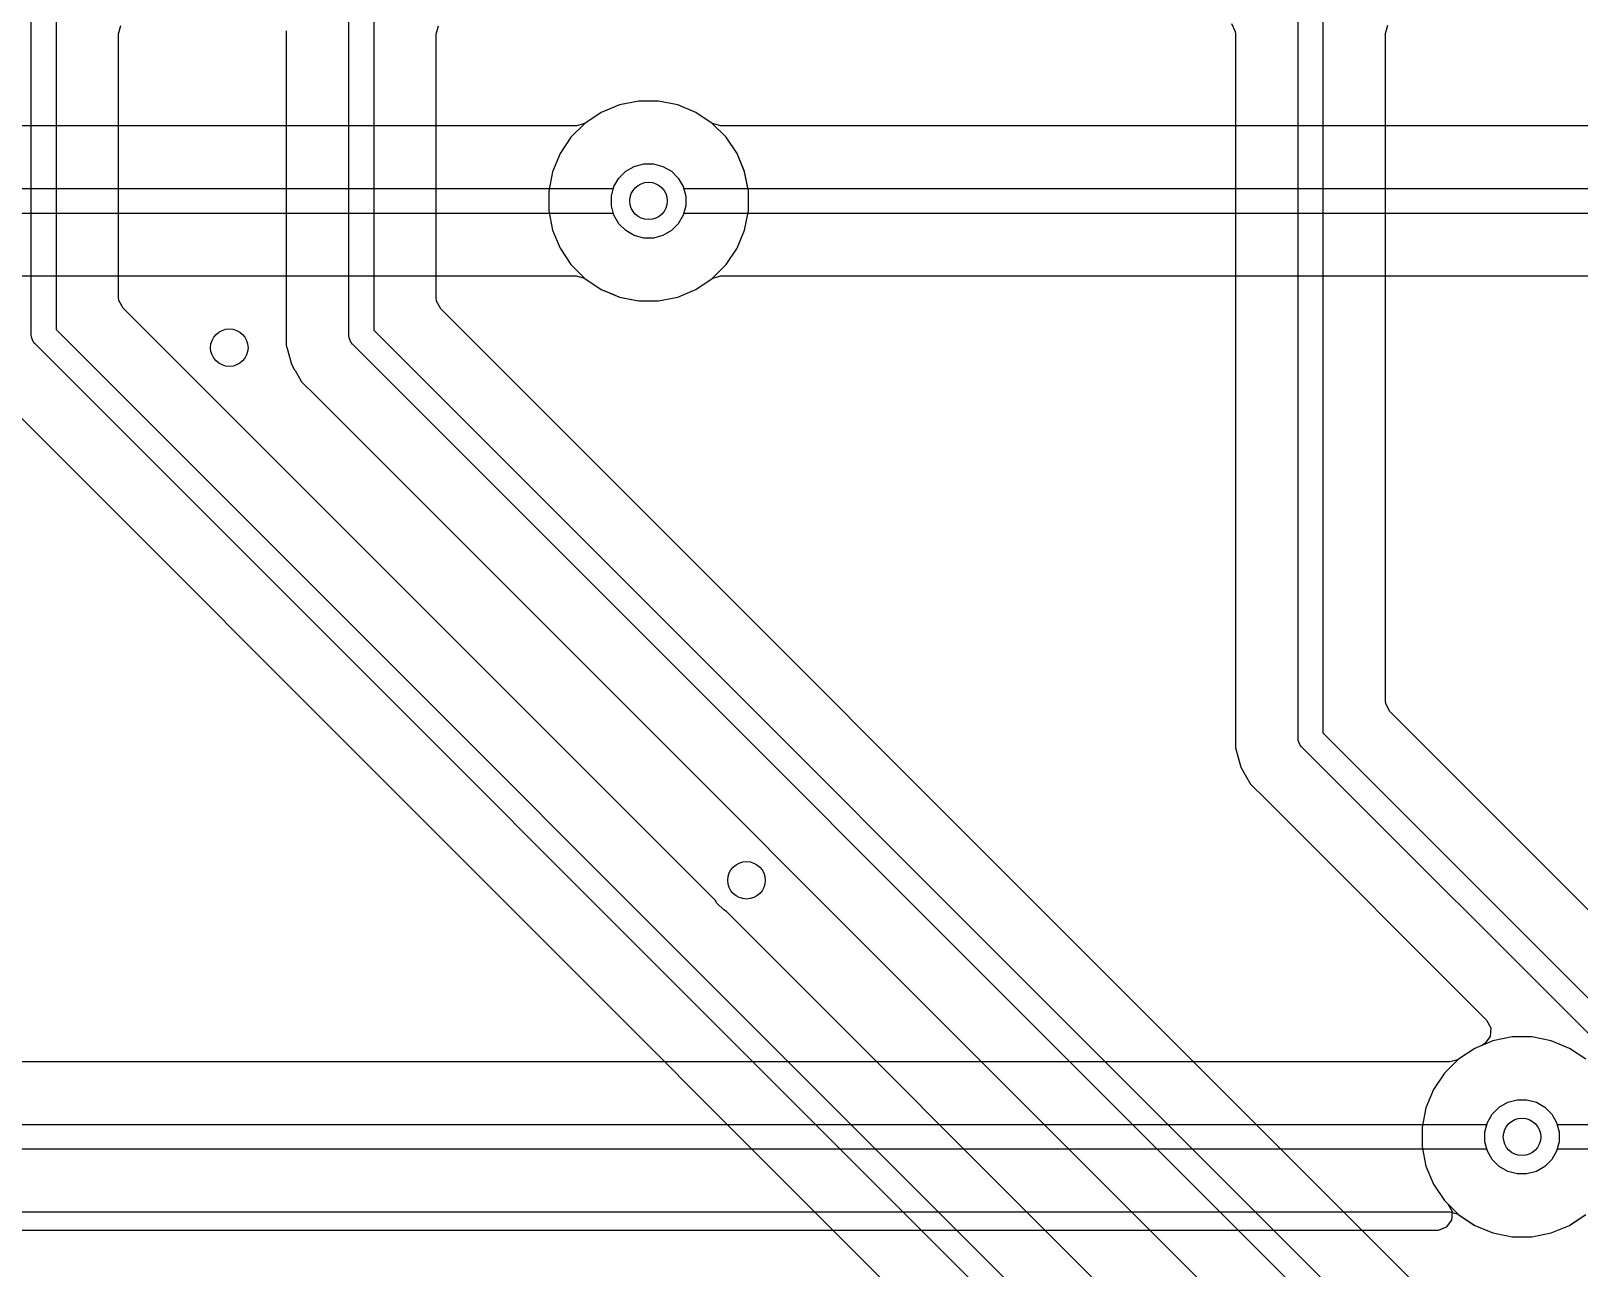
# Model space of a CAD drawing. Header units: inches. Extents: x 6.55 to 9.8, y -8.74 to -3.15.
# Drawn here: x 8.5847 to 9.0731, y -8.3485 to -7.9582 of the extents above; entities that cross this region are included whole.
import ezdxf

# ---------------------------------------------------------------- set-up
doc = ezdxf.new("R2010")
doc.units = ezdxf.units.IN
doc.header["$MEASUREMENT"] = 0
doc.layers.add('Edge.Cuts', color=254, linetype='CONTINUOUS', true_color=0xd0d2cd)

msp = doc.modelspace()

# ---------------------------------------------------------------- linework, layer by layer
at = {"layer": 'Edge.Cuts', "linetype": 'CONTINUOUS'}
for p, q in [((8.5847, -8.05399), (8.5847, -7.84878)), ((8.59257, -7.84715), (8.59257, -8.05236)), ((8.68494, -8.05423), (8.68494, -7.84902)), ((8.69281, -7.84739), (8.69281, -8.0526)), ((8.98444, -8.18129), (8.98444, -7.84828)), ((8.99231, -7.84664), (8.99231, -8.17966)), ((8.61228, -7.95908), (8.61305, -7.95644)), ((8.71252, -7.95916), (8.71329, -7.95652)), ((8.96345, -7.95585), (8.96466, -7.95832)), ((9.01202, -7.95902), (9.01279, -7.95638)), ((8.61228, -8.04218), (8.61228, -7.95908)), ((8.66516, -7.95814), (8.66523, -7.95897)), ((8.66523, -7.95897), (8.66523, -8.05082)), ((8.71252, -8.04242), (8.71252, -7.95916)), ((8.96466, -7.95832), (8.96474, -7.95915)), ((8.96474, -7.95915), (8.96474, -8.17788)), ((9.01202, -8.16948), (9.01202, -7.95902)), ((8.77642, -7.9803), (8.77034, -7.98151)), ((8.77642, -7.9803), (8.77034, -7.98151)), ((8.77642, -7.9803), (8.77034, -7.98151)), ((8.77642, -7.9803), (8.77034, -7.98151)), ((8.78263, -7.9803), (8.77642, -7.9803)), ((8.77642, -7.9803), (8.77642, -7.9803)), ((8.78263, -7.9803), (8.77642, -7.9803)), ((8.77642, -7.9803), (8.77642, -7.9803)), ((8.78263, -7.9803), (8.77642, -7.9803)), ((8.77642, -7.9803), (8.77642, -7.9803)), ((8.78263, -7.9803), (8.77642, -7.9803)), ((8.77642, -7.9803), (8.77642, -7.9803)), ((8.78872, -7.98151), (8.78263, -7.9803)), ((8.78263, -7.9803), (8.78263, -7.9803)), ((8.78872, -7.98151), (8.78263, -7.9803)), ((8.78263, -7.9803), (8.78263, -7.9803)), ((8.78872, -7.98151), (8.78263, -7.9803)), ((8.78263, -7.9803), (8.78263, -7.9803)), ((8.78872, -7.98151), (8.78263, -7.9803)), ((8.78263, -7.9803), (8.78263, -7.9803)), ((8.7646, -7.98388), (8.75941, -7.98735)), ((8.7646, -7.98388), (8.75944, -7.98733)), ((8.7646, -7.98388), (8.75944, -7.98733)), ((8.7646, -7.98388), (8.75944, -7.98733)), ((8.77033, -7.98151), (8.7646, -7.98388)), ((8.77033, -7.98151), (8.7646, -7.98388)), ((8.77033, -7.98151), (8.7646, -7.98388)), ((8.77033, -7.98151), (8.7646, -7.98388)), ((8.7646, -7.98388), (8.7646, -7.98388)), ((8.7646, -7.98388), (8.7646, -7.98388)), ((8.7646, -7.98388), (8.7646, -7.98388)), ((8.7646, -7.98388), (8.7646, -7.98388)), ((8.77034, -7.98151), (8.77033, -7.98151)), ((8.77034, -7.98151), (8.77033, -7.98151)), ((8.77034, -7.98151), (8.77033, -7.98151)), ((8.77034, -7.98151), (8.77033, -7.98151)), ((8.79446, -7.98388), (8.78872, -7.98151)), ((8.78872, -7.98151), (8.78872, -7.98151)), ((8.79446, -7.98388), (8.78872, -7.98151)), ((8.78872, -7.98151), (8.78872, -7.98151)), ((8.79446, -7.98388), (8.78872, -7.98151)), ((8.78872, -7.98151), (8.78872, -7.98151)), ((8.79446, -7.98388), (8.78872, -7.98151)), ((8.78872, -7.98151), (8.78872, -7.98151)), ((8.79962, -7.98733), (8.79446, -7.98388)), ((8.79446, -7.98388), (8.79446, -7.98388)), ((8.79962, -7.98733), (8.79446, -7.98388)), ((8.79446, -7.98388), (8.79446, -7.98388)), ((8.79962, -7.98733), (8.79446, -7.98388)), ((8.79446, -7.98388), (8.79446, -7.98388)), ((8.79964, -7.98735), (8.79446, -7.98388)), ((8.79446, -7.98388), (8.79446, -7.98388)), ((8.7567, -7.98817), (8.52676, -7.98817)), ((8.75944, -7.98733), (8.75505, -7.99172)), ((8.75944, -7.98733), (8.75505, -7.99172)), ((8.75944, -7.98733), (8.75505, -7.99172)), ((8.75679, -7.98817), (8.7567, -7.98817)), ((8.75941, -7.98735), (8.75679, -7.98817)), ((8.75944, -7.98733), (8.75944, -7.98733)), ((8.75944, -7.98733), (8.75944, -7.98733)), ((8.75944, -7.98733), (8.75944, -7.98733)), ((8.80401, -7.99172), (8.79962, -7.98733)), ((8.79962, -7.98733), (8.79962, -7.98733)), ((8.80401, -7.99172), (8.79962, -7.98733)), ((8.79962, -7.98733), (8.79962, -7.98733)), ((8.80401, -7.99172), (8.79962, -7.98733)), ((8.79962, -7.98733), (8.79962, -7.98733)), ((8.79971, -7.98739), (8.79964, -7.98735)), ((8.80235, -7.98817), (8.79971, -7.98739)), ((9.19088, -7.98817), (8.80235, -7.98817)), ((8.75505, -7.99172), (8.7516, -7.99688)), ((8.75505, -7.99172), (8.7516, -7.99688)), ((8.75505, -7.99172), (8.7516, -7.99688)), ((8.75505, -7.99172), (8.75505, -7.99172)), ((8.75505, -7.99172), (8.75505, -7.99172)), ((8.75505, -7.99172), (8.75505, -7.99172)), ((8.80746, -7.99688), (8.80401, -7.99172)), ((8.80401, -7.99172), (8.80401, -7.99172)), ((8.80746, -7.99688), (8.80401, -7.99172)), ((8.80401, -7.99172), (8.80401, -7.99172)), ((8.80746, -7.99688), (8.80401, -7.99172)), ((8.80401, -7.99172), (8.80401, -7.99172)), ((8.7516, -7.99688), (8.74922, -8.00262)), ((8.7516, -7.99688), (8.74922, -8.00262)), ((8.7516, -7.99688), (8.74922, -8.00262)), ((8.7516, -7.99688), (8.7516, -7.99688)), ((8.7516, -7.99688), (8.7516, -7.99688)), ((8.7516, -7.99688), (8.7516, -7.99688)), ((8.77501, -8.0009), (8.77799, -8.0001)), ((8.77501, -8.0009), (8.77799, -8.0001)), ((8.77501, -8.0009), (8.77799, -8.0001)), ((8.77501, -8.0009), (8.77799, -8.0001)), ((8.77799, -8.0001), (8.78107, -8.0001)), ((8.77799, -8.0001), (8.78107, -8.0001)), ((8.77799, -8.0001), (8.78107, -8.0001)), ((8.77799, -8.0001), (8.78107, -8.0001)), ((8.78107, -8.0001), (8.78405, -8.0009)), ((8.78107, -8.0001), (8.78405, -8.0009)), ((8.78107, -8.0001), (8.78405, -8.0009)), ((8.78107, -8.0001), (8.78405, -8.0009)), ((8.8098, -8.00254), (8.80746, -7.99688)), ((8.80746, -7.99688), (8.80746, -7.99688)), ((8.80983, -8.00262), (8.80746, -7.99688)), ((8.80746, -7.99688), (8.80746, -7.99688)), ((8.80983, -8.00262), (8.80746, -7.99688)), ((8.80746, -7.99688), (8.80746, -7.99688)), ((8.74922, -8.00262), (8.74801, -8.00871)), ((8.74922, -8.00262), (8.74801, -8.00871)), ((8.74922, -8.00262), (8.74801, -8.00871)), ((8.74922, -8.00262), (8.74922, -8.00262)), ((8.74922, -8.00262), (8.74922, -8.00262)), ((8.74922, -8.00262), (8.74922, -8.00262)), ((8.76862, -8.00729), (8.77016, -8.00462)), ((8.76862, -8.00729), (8.77016, -8.00462)), ((8.76862, -8.00729), (8.77016, -8.00462)), ((8.76862, -8.00729), (8.77016, -8.00462)), ((8.77016, -8.00462), (8.77234, -8.00244)), ((8.77016, -8.00462), (8.77234, -8.00244)), ((8.77016, -8.00462), (8.77234, -8.00244)), ((8.77016, -8.00462), (8.77234, -8.00244)), ((8.77234, -8.00244), (8.77501, -8.0009)), ((8.77234, -8.00244), (8.77501, -8.0009)), ((8.77234, -8.00244), (8.77501, -8.0009)), ((8.77234, -8.00244), (8.77501, -8.0009)), ((8.78405, -8.0009), (8.78672, -8.00244)), ((8.78405, -8.0009), (8.78672, -8.00244)), ((8.78405, -8.0009), (8.78672, -8.00244)), ((8.78405, -8.0009), (8.78672, -8.00244)), ((8.78672, -8.00244), (8.7889, -8.00462)), ((8.78672, -8.00244), (8.7889, -8.00462)), ((8.78672, -8.00244), (8.7889, -8.00462)), ((8.78672, -8.00244), (8.7889, -8.00462)), ((8.7889, -8.00462), (8.79044, -8.00729)), ((8.7889, -8.00462), (8.79044, -8.00729)), ((8.7889, -8.00462), (8.79044, -8.00729)), ((8.7889, -8.00462), (8.79044, -8.00729)), ((8.80983, -8.00262), (8.8098, -8.00254)), ((8.81086, -8.00778), (8.80983, -8.00262)), ((8.81031, -8.00502), (8.80983, -8.00262)), ((8.80983, -8.00262), (8.80983, -8.00262)), ((8.81031, -8.00502), (8.80983, -8.00262)), ((8.80983, -8.00262), (8.80983, -8.00262)), ((8.81104, -8.00871), (8.81031, -8.00502)), ((8.81104, -8.00871), (8.81031, -8.00502)), ((8.51501, -8.00787), (8.76846, -8.00787)), ((8.74801, -8.00871), (8.74801, -8.01492)), ((8.74801, -8.00871), (8.74801, -8.01492)), ((8.74801, -8.00871), (8.74801, -8.01492)), ((8.76782, -8.01027), (8.76862, -8.00729)), ((8.76782, -8.01027), (8.76862, -8.00729)), ((8.76782, -8.01027), (8.76862, -8.00729)), ((8.76782, -8.01335), (8.76782, -8.01027)), ((8.76782, -8.01335), (8.76782, -8.01027)), ((8.76782, -8.01335), (8.76782, -8.01027)), ((8.76846, -8.00787), (8.76862, -8.00729)), ((8.79044, -8.00729), (8.79124, -8.01027)), ((8.79044, -8.00729), (8.79124, -8.01027)), ((8.79044, -8.00729), (8.79124, -8.01027)), ((8.79044, -8.00729), (8.7906, -8.00787)), ((8.7906, -8.00787), (9.42908, -8.00787)), ((8.79124, -8.01027), (8.79124, -8.01335)), ((8.79124, -8.01027), (8.79124, -8.01335)), ((8.79124, -8.01027), (8.79124, -8.01335)), ((8.81104, -8.00871), (8.81086, -8.00778)), ((8.81104, -8.01492), (8.81104, -8.00871)), ((8.81104, -8.00871), (8.81104, -8.00871)), ((8.81104, -8.00871), (8.81104, -8.00871)), ((8.81104, -8.01492), (8.81104, -8.00871)), ((8.81104, -8.00871), (8.81104, -8.00871)), ((8.81104, -8.00871), (8.81104, -8.00871)), ((8.81104, -8.01492), (8.81104, -8.00871)), ((8.81104, -8.00871), (8.81104, -8.00871)), ((8.81104, -8.00871), (8.81104, -8.00871)), ((8.74801, -8.01492), (8.74922, -8.021)), ((8.74801, -8.01492), (8.74922, -8.021)), ((8.74801, -8.01492), (8.74922, -8.021)), ((8.76862, -8.01633), (8.76782, -8.01335)), ((8.76862, -8.01633), (8.76782, -8.01335)), ((8.76862, -8.01633), (8.76782, -8.01335)), ((8.79124, -8.01335), (8.79044, -8.01633)), ((8.79124, -8.01335), (8.79044, -8.01633)), ((8.79124, -8.01335), (8.79044, -8.01633)), ((8.80983, -8.021), (8.81104, -8.01492)), ((8.80983, -8.021), (8.81104, -8.01492)), ((8.80983, -8.021), (8.81104, -8.01492)), ((8.76846, -8.01575), (8.51501, -8.01575)), ((8.76862, -8.01633), (8.76846, -8.01575)), ((8.77016, -8.019), (8.76862, -8.01633)), ((8.77016, -8.019), (8.76862, -8.01633)), ((8.77016, -8.019), (8.76862, -8.01633)), ((8.77016, -8.019), (8.76862, -8.01633)), ((8.77234, -8.02118), (8.77016, -8.019)), ((8.77234, -8.02118), (8.77016, -8.019)), ((8.77234, -8.02118), (8.77016, -8.019)), ((8.77234, -8.02118), (8.77016, -8.019)), ((8.7889, -8.019), (8.78672, -8.02118)), ((8.7889, -8.019), (8.78672, -8.02118)), ((8.7889, -8.019), (8.78672, -8.02118)), ((8.7889, -8.019), (8.78672, -8.02118)), ((8.79044, -8.01633), (8.7889, -8.019)), ((8.79044, -8.01633), (8.7889, -8.019)), ((8.79044, -8.01633), (8.7889, -8.019)), ((8.79044, -8.01633), (8.7889, -8.019)), ((8.7906, -8.01575), (8.79044, -8.01633)), ((9.43071, -8.01575), (8.7906, -8.01575)), ((8.74922, -8.021), (8.74922, -8.021)), ((8.74922, -8.021), (8.7516, -8.02674)), ((8.74922, -8.021), (8.74922, -8.021)), ((8.74922, -8.021), (8.7516, -8.02674)), ((8.74922, -8.021), (8.74922, -8.021)), ((8.74922, -8.021), (8.7516, -8.02674)), ((8.77501, -8.02272), (8.77234, -8.02118)), ((8.77501, -8.02272), (8.77234, -8.02118)), ((8.77501, -8.02272), (8.77234, -8.02118)), ((8.77501, -8.02272), (8.77234, -8.02118)), ((8.77799, -8.02352), (8.77501, -8.02272)), ((8.77799, -8.02352), (8.77501, -8.02272)), ((8.77799, -8.02352), (8.77501, -8.02272)), ((8.77799, -8.02352), (8.77501, -8.02272)), ((8.78107, -8.02352), (8.77799, -8.02352)), ((8.78107, -8.02352), (8.77799, -8.02352)), ((8.78107, -8.02352), (8.77799, -8.02352)), ((8.78107, -8.02352), (8.77799, -8.02352)), ((8.78405, -8.02272), (8.78107, -8.02352)), ((8.78405, -8.02272), (8.78107, -8.02352)), ((8.78405, -8.02272), (8.78107, -8.02352)), ((8.78405, -8.02272), (8.78107, -8.02352)), ((8.78672, -8.02118), (8.78405, -8.02272)), ((8.78672, -8.02118), (8.78405, -8.02272)), ((8.78672, -8.02118), (8.78405, -8.02272)), ((8.78672, -8.02118), (8.78405, -8.02272)), ((8.80746, -8.02674), (8.80983, -8.021)), ((8.80746, -8.02674), (8.80983, -8.021)), ((8.80746, -8.02674), (8.80983, -8.021)), ((8.7516, -8.02674), (8.7516, -8.02674)), ((8.7516, -8.02674), (8.75505, -8.0319)), ((8.7516, -8.02674), (8.7516, -8.02674)), ((8.7516, -8.02674), (8.75505, -8.0319)), ((8.7516, -8.02674), (8.7516, -8.02674)), ((8.7516, -8.02674), (8.75505, -8.0319)), ((8.80401, -8.0319), (8.80746, -8.02674)), ((8.80401, -8.0319), (8.80746, -8.02674)), ((8.80401, -8.0319), (8.80746, -8.02674)), ((8.75505, -8.0319), (8.75505, -8.0319)), ((8.75505, -8.0319), (8.75944, -8.03629)), ((8.75505, -8.0319), (8.75505, -8.0319)), ((8.75505, -8.0319), (8.75944, -8.03629)), ((8.75505, -8.0319), (8.75505, -8.0319)), ((8.75505, -8.0319), (8.75944, -8.03629)), ((8.79962, -8.03629), (8.80401, -8.0319)), ((8.79962, -8.03629), (8.80401, -8.0319)), ((8.79962, -8.03629), (8.80401, -8.0319)), ((8.52676, -8.03545), (8.7567, -8.03545)), ((8.7567, -8.03545), (8.75934, -8.03623)), ((8.75934, -8.03623), (8.75941, -8.03628)), ((8.75941, -8.03628), (8.7646, -8.03974)), ((8.75944, -8.03629), (8.75944, -8.03629)), ((8.75944, -8.03629), (8.7646, -8.03974)), ((8.75944, -8.03629), (8.75944, -8.03629)), ((8.75944, -8.03629), (8.7646, -8.03974)), ((8.75944, -8.03629), (8.75944, -8.03629)), ((8.75944, -8.03629), (8.7646, -8.03974)), ((8.7646, -8.03974), (8.7646, -8.03974)), ((8.7646, -8.03974), (8.7674, -8.0409)), ((8.7646, -8.03974), (8.7646, -8.03974)), ((8.7646, -8.03974), (8.76801, -8.04115)), ((8.7646, -8.03974), (8.7646, -8.03974)), ((8.7646, -8.03974), (8.76801, -8.04115)), ((8.7646, -8.03974), (8.7646, -8.03974)), ((8.7646, -8.03974), (8.76801, -8.04115)), ((8.79316, -8.04028), (8.79446, -8.03974)), ((8.79316, -8.04028), (8.79446, -8.03974)), ((8.79316, -8.04028), (8.79446, -8.03974)), ((8.79316, -8.04028), (8.79446, -8.03974)), ((8.79446, -8.03974), (8.79962, -8.03629)), ((8.79446, -8.03974), (8.79962, -8.03629)), ((8.79446, -8.03974), (8.79962, -8.03629)), ((8.79446, -8.03974), (8.79476, -8.03954)), ((8.79446, -8.03974), (8.79446, -8.03974)), ((8.79446, -8.03974), (8.79446, -8.03974)), ((8.79446, -8.03974), (8.79446, -8.03974)), ((8.79446, -8.03974), (8.79446, -8.03974)), ((8.79446, -8.03974), (8.79446, -8.03974)), ((8.79446, -8.03974), (8.79446, -8.03974)), ((8.79446, -8.03974), (8.79446, -8.03974)), ((8.79446, -8.03974), (8.79446, -8.03974)), ((8.79476, -8.03954), (8.79964, -8.03628)), ((8.79964, -8.03628), (8.80227, -8.03545)), ((8.80227, -8.03545), (8.80235, -8.03545)), ((8.80235, -8.03545), (9.4273, -8.03545)), ((8.61239, -8.04322), (8.61228, -8.04218)), ((8.61371, -8.04563), (8.61239, -8.04322)), ((8.71263, -8.04345), (8.71252, -8.04242)), ((8.71395, -8.04587), (8.71263, -8.04345)), ((8.7674, -8.0409), (8.77033, -8.04212)), ((8.76801, -8.04115), (8.77033, -8.04212)), ((8.76801, -8.04115), (8.77033, -8.04212)), ((8.76801, -8.04115), (8.77033, -8.04212)), ((8.77033, -8.04212), (8.77642, -8.04333)), ((8.77033, -8.04212), (8.77642, -8.04333)), ((8.77033, -8.04212), (8.77642, -8.04333)), ((8.77033, -8.04212), (8.77586, -8.04322)), ((8.77586, -8.04322), (8.77642, -8.04333)), ((8.77642, -8.04333), (8.77642, -8.04333)), ((8.77642, -8.04333), (8.77642, -8.04333)), ((8.77642, -8.04333), (8.78263, -8.04333)), ((8.77642, -8.04333), (8.77642, -8.04333)), ((8.77642, -8.04333), (8.77642, -8.04333)), ((8.77642, -8.04333), (8.78263, -8.04333)), ((8.77642, -8.04333), (8.77642, -8.04333)), ((8.77642, -8.04333), (8.77642, -8.04333)), ((8.77642, -8.04333), (8.78263, -8.04333)), ((8.77642, -8.04333), (8.77642, -8.04333)), ((8.77642, -8.04333), (8.77642, -8.04333)), ((8.77642, -8.04333), (8.78263, -8.04333)), ((8.78263, -8.04333), (8.78872, -8.04212)), ((8.78263, -8.04333), (8.78872, -8.04212)), ((8.78263, -8.04333), (8.78872, -8.04212)), ((8.78263, -8.04333), (8.78872, -8.04212)), ((8.78263, -8.04333), (8.78263, -8.04333)), ((8.78263, -8.04333), (8.78263, -8.04333)), ((8.78263, -8.04333), (8.78263, -8.04333)), ((8.78263, -8.04333), (8.78263, -8.04333)), ((8.78872, -8.04212), (8.79316, -8.04028)), ((8.78872, -8.04212), (8.79316, -8.04028)), ((8.78872, -8.04212), (8.79316, -8.04028)), ((8.78872, -8.04212), (8.79316, -8.04028)), ((8.80054, -8.23246), (8.61371, -8.04563)), ((8.97206, -8.30398), (8.71395, -8.04587)), ((8.58478, -8.05476), (8.5847, -8.05399)), ((8.59257, -8.05236), (9.01717, -8.47695)), ((8.66523, -8.05082), (8.66523, -8.05082)), ((8.66523, -8.05082), (8.66523, -8.05734)), ((8.68501, -8.055), (8.68494, -8.05423)), ((8.69281, -8.0526), (9.11717, -8.47695)), ((8.58536, -8.05618), (8.58478, -8.05476)), ((8.58585, -8.05678), (8.58536, -8.05618)), ((9.0116, -8.48252), (8.58585, -8.05678)), ((8.66523, -8.05734), (8.66523, -8.05734)), ((8.66523, -8.05734), (8.6657, -8.05908)), ((8.6657, -8.05908), (8.66685, -8.06336)), ((8.6856, -8.05642), (8.68501, -8.055)), ((8.68609, -8.05701), (8.6856, -8.05642)), ((9.1116, -8.48252), (8.68609, -8.05701)), ((8.66685, -8.06336), (8.66785, -8.06509)), ((8.66785, -8.06509), (8.66798, -8.06533)), ((8.66798, -8.06533), (8.66798, -8.06533)), ((8.66798, -8.06533), (8.66798, -8.06533)), ((8.66798, -8.06533), (8.66982, -8.06851)), ((8.66982, -8.06851), (8.66996, -8.06875)), ((8.66996, -8.06875), (8.66996, -8.06875)), ((8.66996, -8.06875), (8.67464, -8.07343)), ((8.5744, -8.07319), (8.94261, -8.4414)), ((8.67464, -8.07343), (8.67464, -8.07343)), ((8.67464, -8.07343), (9.04261, -8.4414)), ((9.01213, -8.17051), (9.01202, -8.16948)), ((9.01345, -8.17293), (9.01213, -8.17051)), ((9.25293, -8.41241), (9.01345, -8.17293)), ((8.96474, -8.17788), (8.96474, -8.17788)), ((8.96474, -8.17788), (8.96474, -8.1844)), ((8.98452, -8.18206), (8.98444, -8.18129)), ((8.99231, -8.17966), (9.24137, -8.42871)), ((8.96474, -8.1844), (8.96474, -8.1844)), ((8.96474, -8.1844), (8.96635, -8.19042)), ((8.9851, -8.18348), (8.98452, -8.18206)), ((8.98559, -8.18407), (8.9851, -8.18348)), ((9.23465, -8.43313), (8.98559, -8.18407)), ((8.96635, -8.19042), (8.96635, -8.19042)), ((8.96635, -8.19042), (8.96731, -8.19209)), ((8.96731, -8.19209), (8.96731, -8.19209)), ((8.96731, -8.19209), (8.96946, -8.19581)), ((8.96946, -8.19581), (8.96946, -8.19581)), ((8.96946, -8.19581), (8.97414, -8.20049)), ((8.97414, -8.20049), (8.97414, -8.20049)), ((8.97414, -8.20049), (9.04395, -8.2703)), ((8.80105, -8.23333), (8.80054, -8.23246)), ((8.80323, -8.23551), (8.80105, -8.23333)), ((8.8041, -8.23602), (8.80323, -8.23551)), ((9.01869, -8.45061), (8.8041, -8.23602)), ((9.04395, -8.2703), (9.04527, -8.27271)), ((9.04527, -8.27271), (9.04507, -8.27545)), ((9.04019, -8.27916), (9.03503, -8.28261)), ((9.04019, -8.27916), (9.03503, -8.28261)), ((9.04019, -8.27916), (9.03503, -8.28261)), ((9.04019, -8.27916), (9.03503, -8.28261)), ((9.04593, -8.27678), (9.04019, -8.27916)), ((9.04593, -8.27678), (9.04019, -8.27916)), ((9.04593, -8.27678), (9.04019, -8.27916)), ((9.04268, -8.27813), (9.04019, -8.27916)), ((9.04019, -8.27916), (9.04019, -8.27916)), ((9.04019, -8.27916), (9.04019, -8.27916)), ((9.04019, -8.27916), (9.04019, -8.27916)), ((9.04297, -8.27796), (9.04268, -8.27813)), ((9.04342, -8.27766), (9.04297, -8.27796)), ((9.04507, -8.27545), (9.04342, -8.27766)), ((9.05201, -8.27557), (9.04593, -8.27678)), ((9.05201, -8.27557), (9.04593, -8.27678)), ((9.05201, -8.27557), (9.04593, -8.27678)), ((9.04593, -8.27678), (9.04593, -8.27678)), ((9.04593, -8.27678), (9.04593, -8.27678)), ((9.04593, -8.27678), (9.04593, -8.27678)), ((9.05822, -8.27557), (9.05201, -8.27557)), ((9.05201, -8.27557), (9.05201, -8.27557)), ((9.05822, -8.27557), (9.05201, -8.27557)), ((9.05201, -8.27557), (9.05201, -8.27557)), ((9.05822, -8.27557), (9.05201, -8.27557)), ((9.05201, -8.27557), (9.05201, -8.27557)), ((9.06431, -8.27678), (9.05822, -8.27557)), ((9.05822, -8.27557), (9.05822, -8.27557)), ((9.06431, -8.27678), (9.05822, -8.27557)), ((9.05822, -8.27557), (9.05822, -8.27557)), ((9.06431, -8.27678), (9.05822, -8.27557)), ((9.05822, -8.27557), (9.05822, -8.27557)), ((9.07005, -8.27916), (9.06431, -8.27678)), ((9.06431, -8.27678), (9.06431, -8.27678)), ((9.07005, -8.27916), (9.06431, -8.27678)), ((9.06431, -8.27678), (9.06431, -8.27678)), ((9.07005, -8.27916), (9.06431, -8.27678)), ((9.06431, -8.27678), (9.06431, -8.27678)), ((9.07521, -8.28261), (9.07005, -8.27916)), ((9.07005, -8.27916), (9.07005, -8.27916)), ((9.07521, -8.28261), (9.07005, -8.27916)), ((9.07005, -8.27916), (9.07005, -8.27916)), ((9.07523, -8.28262), (9.07005, -8.27916)), ((9.07005, -8.27916), (9.07005, -8.27916)), ((9.03229, -8.28344), (8.54645, -8.28344)), ((9.03503, -8.28261), (9.03064, -8.287)), ((9.03503, -8.28261), (9.03064, -8.287)), ((9.03503, -8.28261), (9.03064, -8.287)), ((9.03238, -8.28344), (9.03229, -8.28344)), ((9.03356, -8.28307), (9.03238, -8.28344)), ((9.03476, -8.28277), (9.03356, -8.28307)), ((9.035, -8.28263), (9.03476, -8.28277)), ((9.03503, -8.28261), (9.035, -8.28263)), ((9.03503, -8.28261), (9.03503, -8.28261)), ((9.03503, -8.28261), (9.03503, -8.28261)), ((9.03503, -8.28261), (9.03503, -8.28261)), ((9.03064, -8.287), (9.02719, -8.29216)), ((9.03064, -8.287), (9.02719, -8.29216)), ((9.03064, -8.287), (9.02719, -8.29216)), ((9.03064, -8.287), (9.03064, -8.287)), ((9.03064, -8.287), (9.03064, -8.287)), ((9.03064, -8.287), (9.03064, -8.287)), ((9.02719, -8.29216), (9.02481, -8.29789)), ((9.02719, -8.29216), (9.02481, -8.29789)), ((9.02719, -8.29216), (9.02481, -8.29789)), ((9.02719, -8.29216), (9.02719, -8.29216)), ((9.02719, -8.29216), (9.02719, -8.29216)), ((9.02719, -8.29216), (9.02719, -8.29216)), ((9.02481, -8.29789), (9.0236, -8.30398)), ((9.02481, -8.29789), (9.0236, -8.30398)), ((9.02481, -8.29789), (9.0236, -8.30398)), ((9.02481, -8.29789), (9.02481, -8.29789)), ((9.02481, -8.29789), (9.02481, -8.29789)), ((9.02481, -8.29789), (9.02481, -8.29789)), ((9.04575, -8.2999), (9.04793, -8.29772)), ((9.04575, -8.2999), (9.04793, -8.29772)), ((9.04575, -8.2999), (9.04793, -8.29772)), ((9.04575, -8.2999), (9.04793, -8.29772)), ((9.04793, -8.29772), (9.0506, -8.29617)), ((9.04793, -8.29772), (9.0506, -8.29617)), ((9.04793, -8.29772), (9.0506, -8.29617)), ((9.04793, -8.29772), (9.0506, -8.29617)), ((9.0506, -8.29617), (9.05358, -8.29538)), ((9.0506, -8.29617), (9.05358, -8.29538)), ((9.0506, -8.29617), (9.05358, -8.29538)), ((9.0506, -8.29617), (9.05358, -8.29538)), ((9.05358, -8.29538), (9.05666, -8.29538)), ((9.05358, -8.29538), (9.05666, -8.29538)), ((9.05358, -8.29538), (9.05666, -8.29538)), ((9.05358, -8.29538), (9.05666, -8.29538)), ((9.05666, -8.29538), (9.05964, -8.29617)), ((9.05666, -8.29538), (9.05964, -8.29617)), ((9.05666, -8.29538), (9.05964, -8.29617)), ((9.05666, -8.29538), (9.05964, -8.29617)), ((9.05964, -8.29617), (9.06231, -8.29772)), ((9.05964, -8.29617), (9.06231, -8.29772)), ((9.05964, -8.29617), (9.06231, -8.29772)), ((9.05964, -8.29617), (9.06231, -8.29772)), ((9.06231, -8.29772), (9.06449, -8.2999)), ((9.06231, -8.29772), (9.06449, -8.2999)), ((9.06231, -8.29772), (9.06449, -8.2999)), ((9.06231, -8.29772), (9.06449, -8.2999)), ((8.53469, -8.30315), (9.04405, -8.30315)), ((9.04341, -8.30554), (9.04421, -8.30257)), ((9.04341, -8.30554), (9.04421, -8.30257)), ((9.04341, -8.30554), (9.04421, -8.30257)), ((9.04405, -8.30315), (9.04421, -8.30257)), ((9.04421, -8.30257), (9.04575, -8.2999)), ((9.04421, -8.30257), (9.04575, -8.2999)), ((9.04421, -8.30257), (9.04575, -8.2999)), ((9.04421, -8.30257), (9.04575, -8.2999)), ((9.06449, -8.2999), (9.06603, -8.30257)), ((9.06449, -8.2999), (9.06603, -8.30257)), ((9.06449, -8.2999), (9.06603, -8.30257)), ((9.06449, -8.2999), (9.06603, -8.30257)), ((9.06603, -8.30257), (9.06683, -8.30554)), ((9.06603, -8.30257), (9.06683, -8.30554)), ((9.06603, -8.30257), (9.06683, -8.30554)), ((9.06603, -8.30257), (9.06619, -8.30315)), ((9.06619, -8.30315), (9.20153, -8.30315)), ((9.11869, -8.45061), (8.97206, -8.30398)), ((9.0236, -8.30398), (9.0236, -8.31019)), ((9.0236, -8.30398), (9.0236, -8.31019)), ((9.0236, -8.30398), (9.0236, -8.31019)), ((9.04341, -8.30863), (9.04341, -8.30554)), ((9.04341, -8.30863), (9.04341, -8.30554)), ((9.04341, -8.30863), (9.04341, -8.30554)), ((9.06683, -8.30554), (9.06683, -8.30863)), ((9.06683, -8.30554), (9.06683, -8.30863)), ((9.06683, -8.30554), (9.06683, -8.30863)), ((9.04405, -8.31102), (8.53469, -8.31102)), ((9.0236, -8.31019), (9.02481, -8.31628)), ((9.0236, -8.31019), (9.02481, -8.31628)), ((9.0236, -8.31019), (9.02481, -8.31628)), ((9.04421, -8.31161), (9.04341, -8.30863)), ((9.04421, -8.31161), (9.04341, -8.30863)), ((9.04421, -8.31161), (9.04341, -8.30863)), ((9.04421, -8.31161), (9.04405, -8.31102)), ((9.04575, -8.31428), (9.04421, -8.31161)), ((9.04575, -8.31428), (9.04421, -8.31161)), ((9.04575, -8.31428), (9.04421, -8.31161)), ((9.04575, -8.31428), (9.04421, -8.31161)), ((9.06603, -8.31161), (9.06449, -8.31428)), ((9.06603, -8.31161), (9.06449, -8.31428)), ((9.06603, -8.31161), (9.06449, -8.31428)), ((9.06603, -8.31161), (9.06449, -8.31428)), ((9.06683, -8.30863), (9.06603, -8.31161)), ((9.06683, -8.30863), (9.06603, -8.31161)), ((9.06683, -8.30863), (9.06603, -8.31161)), ((9.06619, -8.31102), (9.06603, -8.31161)), ((9.20153, -8.31102), (9.06619, -8.31102)), ((9.02481, -8.31628), (9.02481, -8.31628)), ((9.02481, -8.31628), (9.02719, -8.32201)), ((9.02481, -8.31628), (9.02481, -8.31628)), ((9.02481, -8.31628), (9.02719, -8.32201)), ((9.02481, -8.31628), (9.02481, -8.31628)), ((9.02481, -8.31628), (9.02719, -8.32201)), ((9.04793, -8.31646), (9.04575, -8.31428)), ((9.04793, -8.31646), (9.04575, -8.31428)), ((9.04793, -8.31646), (9.04575, -8.31428)), ((9.04793, -8.31646), (9.04575, -8.31428)), ((9.0506, -8.318), (9.04793, -8.31646)), ((9.0506, -8.318), (9.04793, -8.31646)), ((9.0506, -8.318), (9.04793, -8.31646)), ((9.0506, -8.318), (9.04793, -8.31646)), ((9.05358, -8.3188), (9.0506, -8.318)), ((9.05358, -8.3188), (9.0506, -8.318)), ((9.05358, -8.3188), (9.0506, -8.318)), ((9.05358, -8.3188), (9.0506, -8.318)), ((9.05964, -8.318), (9.05666, -8.3188)), ((9.05964, -8.318), (9.05666, -8.3188)), ((9.05964, -8.318), (9.05666, -8.3188)), ((9.05964, -8.318), (9.05666, -8.3188)), ((9.06231, -8.31646), (9.05964, -8.318)), ((9.06231, -8.31646), (9.05964, -8.318)), ((9.06231, -8.31646), (9.05964, -8.318)), ((9.06231, -8.31646), (9.05964, -8.318)), ((9.06449, -8.31428), (9.06231, -8.31646)), ((9.06449, -8.31428), (9.06231, -8.31646)), ((9.06449, -8.31428), (9.06231, -8.31646)), ((9.06449, -8.31428), (9.06231, -8.31646)), ((9.02719, -8.32201), (9.02719, -8.32202)), ((9.02719, -8.32201), (9.02719, -8.32202)), ((9.02719, -8.32201), (9.02719, -8.32202)), ((9.02719, -8.32202), (9.03064, -8.32718)), ((9.02719, -8.32202), (9.03064, -8.32718)), ((9.02719, -8.32202), (9.03064, -8.32718)), ((9.05666, -8.3188), (9.05358, -8.3188)), ((9.05666, -8.3188), (9.05358, -8.3188)), ((9.05666, -8.3188), (9.05358, -8.3188)), ((9.05666, -8.3188), (9.05358, -8.3188)), ((9.03064, -8.32718), (9.03064, -8.32718)), ((9.03064, -8.32718), (9.03503, -8.33157)), ((9.03064, -8.32718), (9.03064, -8.32718)), ((9.03064, -8.32718), (9.03172, -8.32826)), ((9.03064, -8.32718), (9.03064, -8.32718)), ((9.03064, -8.32718), (9.03503, -8.33157)), ((8.54645, -8.33073), (9.03229, -8.33073)), ((9.03172, -8.32826), (9.03304, -8.33067)), ((9.03229, -8.33073), (9.03493, -8.3315)), ((9.03304, -8.33067), (9.03284, -8.33342)), ((9.03493, -8.3315), (9.035, -8.33155)), ((9.035, -8.33155), (9.04019, -8.33502)), ((9.03503, -8.33157), (9.03503, -8.33157)), ((9.03503, -8.33157), (9.04019, -8.33502)), ((9.03503, -8.33157), (9.03503, -8.33157)), ((9.03503, -8.33157), (9.04019, -8.33502)), ((9.07005, -8.33502), (9.07521, -8.33157)), ((9.07005, -8.33502), (9.07521, -8.33157)), ((9.07127, -8.3342), (9.07523, -8.33155)), ((9.02827, -8.33659), (8.57347, -8.33659)), ((9.02862, -8.33658), (9.02827, -8.33659)), ((9.0312, -8.33562), (9.02862, -8.33658)), ((9.03284, -8.33342), (9.0312, -8.33562)), ((9.04019, -8.33502), (9.04019, -8.33502)), ((9.04019, -8.33502), (9.04593, -8.33739)), ((9.04019, -8.33502), (9.04019, -8.33502)), ((9.04019, -8.33502), (9.04593, -8.33739)), ((9.04019, -8.33502), (9.04019, -8.33502)), ((9.04019, -8.33502), (9.04593, -8.33739)), ((9.04593, -8.33739), (9.04593, -8.33739)), ((9.04593, -8.33739), (9.04996, -8.33819)), ((9.04593, -8.33739), (9.04593, -8.33739)), ((9.04593, -8.33739), (9.04996, -8.33819)), ((9.04593, -8.33739), (9.04593, -8.33739)), ((9.04593, -8.33739), (9.04996, -8.33819)), ((9.05822, -8.3386), (9.06431, -8.33739)), ((9.05822, -8.3386), (9.06431, -8.33739)), ((9.05822, -8.3386), (9.06431, -8.33739)), ((9.06431, -8.33739), (9.07005, -8.33502)), ((9.06431, -8.33739), (9.07005, -8.33502)), ((9.06431, -8.33739), (9.07005, -8.33502)), ((9.07005, -8.33502), (9.07127, -8.3342)), ((9.04996, -8.33819), (9.05201, -8.3386)), ((9.04996, -8.33819), (9.05201, -8.3386)), ((9.04996, -8.33819), (9.05201, -8.3386)), ((9.05201, -8.3386), (9.05201, -8.3386)), ((9.05201, -8.3386), (9.05201, -8.3386)), ((9.05201, -8.3386), (9.05822, -8.3386)), ((9.05201, -8.3386), (9.05201, -8.3386)), ((9.05201, -8.3386), (9.05201, -8.3386)), ((9.05201, -8.3386), (9.05822, -8.3386)), ((9.05201, -8.3386), (9.05201, -8.3386)), ((9.05201, -8.3386), (9.05201, -8.3386)), ((9.05201, -8.3386), (9.05822, -8.3386)), ((9.05822, -8.3386), (9.05822, -8.3386)), ((9.05822, -8.3386), (9.05822, -8.3386)), ((9.05822, -8.3386), (9.05822, -8.3386))]:
    msp.add_line(p, q, dxfattribs=at)
at = {"layer": 'Edge.Cuts'}
for centre in [(8.77953, -8.01181), (8.77953, -8.01181), (8.77953, -8.01181), (8.77953, -8.01181), (8.64724, -8.05811), (8.64724, -8.05811), (8.64724, -8.05811), (8.64724, -8.05811), (8.81042, -8.22614), (8.81042, -8.22614), (8.81042, -8.22614), (8.81042, -8.22614), (9.05512, -8.30709), (9.05512, -8.30709), (9.05512, -8.30709), (9.05512, -8.30709)]:
    msp.add_circle(centre, 0.00591, dxfattribs=at)

doc.saveas('drawing.dxf')
